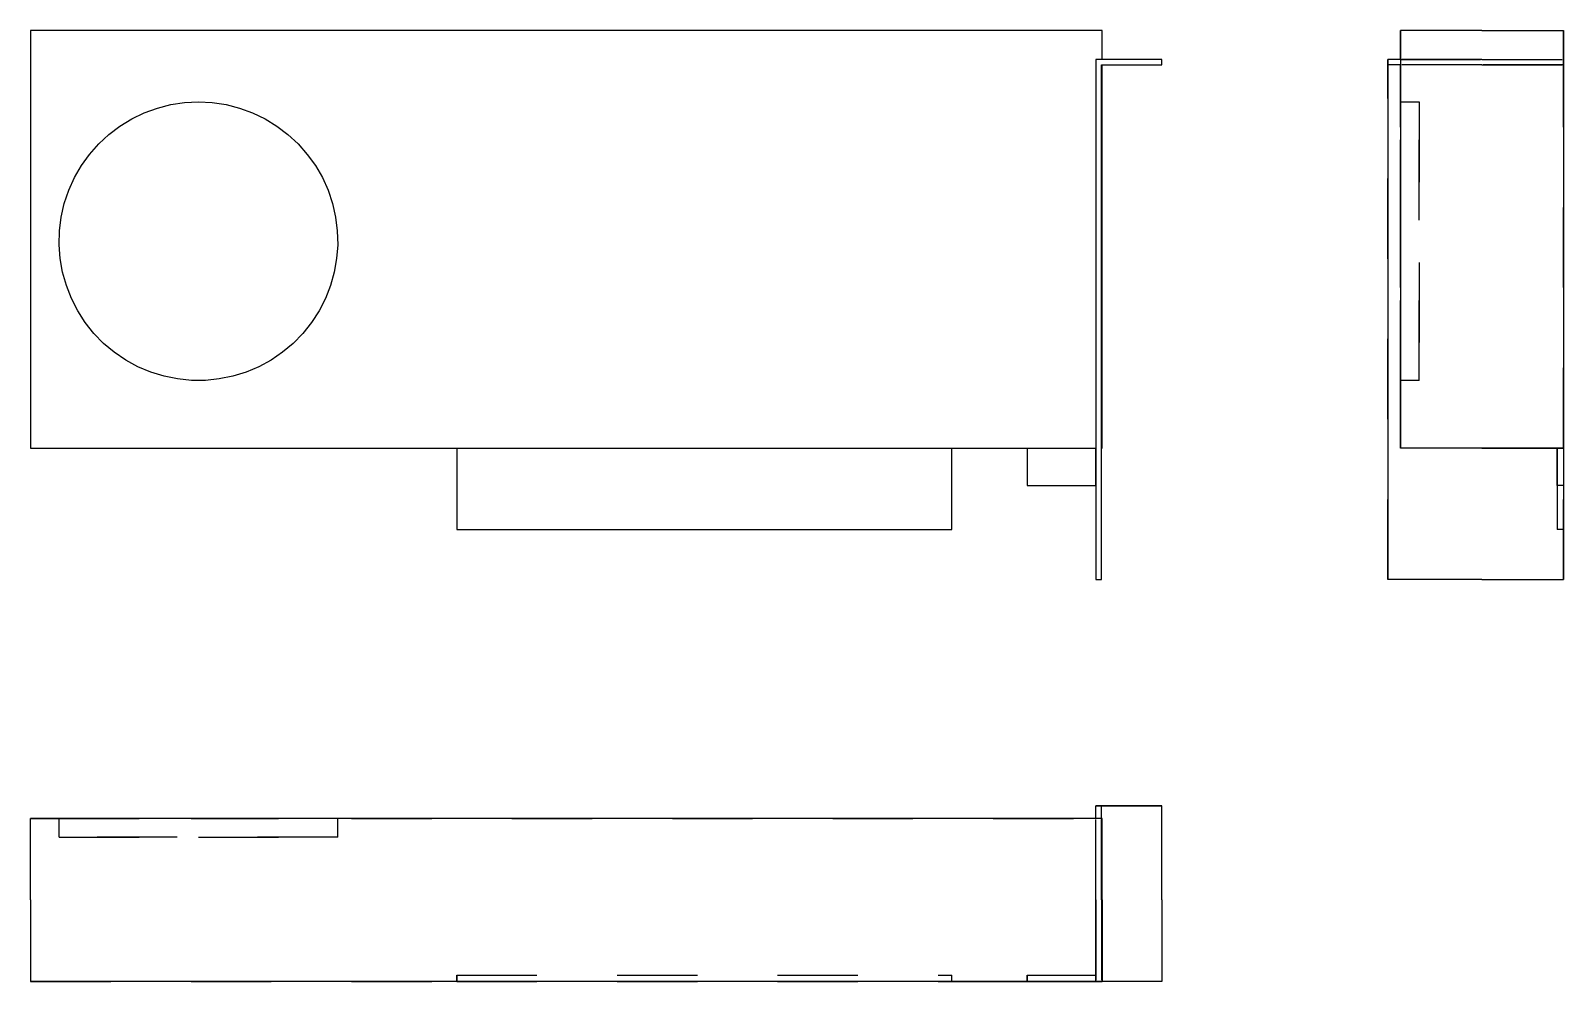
# Model space of a CAD drawing. Extents: x 0 to 1.91, y 0 to 1.19.
import ezdxf

# ---------------------------------------------------------------- set-up
doc = ezdxf.new("R2010")
doc.units = 0
doc.linetypes.add('HIDDEN', pattern=[0.070502, 0.047025, -0.023477])
for name, color, linetype in [('FRONT', 7, 'CONTINUOUS'), ('FRONT_HID', 7, 'HIDDEN'), ('LEFT', 7, 'CONTINUOUS'), ('LEFT_HID', 7, 'HIDDEN'), ('TOP', 7, 'CONTINUOUS'), ('TOP_HID', 7, 'HIDDEN')]:
    doc.layers.add(name, color=color, linetype=linetype)

msp = doc.modelspace()

# ---------------------------------------------------------------- linework, layer by layer
at = {"layer": 'FRONT'}
for p, q in [((0, 1.185132), (0, 0.664819)), ((1.335938, 1.185132), (0, 1.185132)), ((1.335938, 1.149194), (1.335938, 1.185132)), ((1.328125, 1.149194), (1.328125, 0.500757)), ((1.410033, 1.149194), (1.328125, 1.149194)), ((1.410033, 1.142368), (1.410033, 1.149194)), ((1.334951, 0.500757), (1.334951, 1.142368)), ((1.334951, 1.142368), (1.410033, 1.142368)), ((1.335938, 0.664819), (1.335938, 1.142368)), ((0.157934, 1.088599), (0.174713, 1.092872)), ((0.174713, 1.092872), (0.191835, 1.095453)), ((0.191835, 1.095453), (0.209128, 1.096316)), ((0.209128, 1.096316), (0.226422, 1.095453)), ((0.226422, 1.095453), (0.243543, 1.092872)), ((0.243543, 1.092872), (0.260323, 1.088599)), ((0.111288, 1.066136), (0.126063, 1.075165)), ((0.126063, 1.075165), (0.141663, 1.082677)), ((0.141663, 1.082677), (0.157934, 1.088599)), ((0.260323, 1.088599), (0.276593, 1.082677)), ((0.276593, 1.082677), (0.292193, 1.075165)), ((0.292193, 1.075165), (0.306968, 1.066136)), ((0.084794, 1.043904), (0.097486, 1.055681)), ((0.097486, 1.055681), (0.111288, 1.066136)), ((0.306968, 1.066136), (0.32077, 1.055681)), ((0.32077, 1.055681), (0.333463, 1.043904)), ((0.073337, 1.030922), (0.084794, 1.043904)), ((0.333463, 1.043904), (0.34492, 1.030922)), ((0.054572, 1.001868), (0.063229, 1.016863)), ((0.063229, 1.016863), (0.073337, 1.030922)), ((0.34492, 1.030922), (0.355028, 1.016863)), ((0.355028, 1.016863), (0.363685, 1.001868)), ((0.04745, 0.986086), (0.054572, 1.001868)), ((0.363685, 1.001868), (0.370806, 0.986086)), ((0.041936, 0.969672), (0.04745, 0.986086)), ((0.370806, 0.986086), (0.376321, 0.969672)), ((0.038083, 0.952792), (0.041936, 0.969672)), ((0.376321, 0.969672), (0.380174, 0.952792)), ((0.03593, 0.935611), (0.038083, 0.952792)), ((0.380174, 0.952792), (0.382327, 0.935611)), ((0.035498, 0.918302), (0.03593, 0.935611)), ((0.036792, 0.901035), (0.035498, 0.918302)), ((0.382759, 0.918302), (0.381465, 0.901035)), ((0.382327, 0.935611), (0.382759, 0.918302)), ((0.039799, 0.883983), (0.036792, 0.901035)), ((0.381465, 0.901035), (0.378458, 0.883983)), ((0.044488, 0.867315), (0.039799, 0.883983)), ((0.378458, 0.883983), (0.373768, 0.867315)), ((0.050814, 0.851198), (0.044488, 0.867315)), ((0.373768, 0.867315), (0.367442, 0.851198)), ((0.058713, 0.835789), (0.050814, 0.851198)), ((0.367442, 0.851198), (0.359543, 0.835789)), ((0.068107, 0.821245), (0.058713, 0.835789)), ((0.359543, 0.835789), (0.350149, 0.821245)), ((0.078903, 0.807707), (0.068107, 0.821245)), ((0.090993, 0.795312), (0.078903, 0.807707)), ((0.339353, 0.807707), (0.327264, 0.795312)), ((0.350149, 0.821245), (0.339353, 0.807707)), ((0.104257, 0.784182), (0.090993, 0.795312)), ((0.118563, 0.774428), (0.104257, 0.784182)), ((0.314, 0.784182), (0.299693, 0.774428)), ((0.327264, 0.795312), (0.314, 0.784182)), ((0.13377, 0.766148), (0.118563, 0.774428)), ((0.149725, 0.759422), (0.13377, 0.766148)), ((0.284487, 0.766148), (0.268532, 0.759422)), ((0.299693, 0.774428), (0.284487, 0.766148)), ((0.16627, 0.754318), (0.149725, 0.759422)), ((0.183242, 0.750887), (0.16627, 0.754318)), ((0.200471, 0.749163), (0.183242, 0.750887)), ((0.217786, 0.749163), (0.200471, 0.749163)), ((0.235015, 0.750887), (0.217786, 0.749163)), ((0.251986, 0.754318), (0.235015, 0.750887)), ((0.268532, 0.759422), (0.251986, 0.754318)), ((0, 0.664819), (1.328125, 0.664819)), ((0.53125, 0.664819), (0.53125, 0.563257)), ((1.148438, 0.563257), (1.148438, 0.664819)), ((1.242188, 0.664819), (1.242188, 0.617944)), ((1.334951, 0.664819), (1.335938, 0.664819)), ((1.242188, 0.617944), (1.328125, 0.617944)), ((0.53125, 0.563257), (1.148438, 0.563257)), ((1.328125, 0.500757), (1.334951, 0.500757))]:
    msp.add_line(p, q, dxfattribs=at)
at = {"layer": 'FRONT_HID', "linetype": 'HIDDEN'}
for p, q in [((1.328125, 1.149194), (1.328125, 0.664819)), ((1.335938, 1.149194), (1.328125, 1.149194)), ((1.410033, 1.149194), (1.335938, 1.149194)), ((1.410033, 1.149194), (1.335938, 1.149194)), ((1.334951, 0.664819), (1.334951, 1.142368)), ((1.334951, 1.142368), (1.335938, 1.142368)), ((1.335938, 1.142368), (1.410033, 1.142368)), ((1.335938, 1.142368), (1.410033, 1.142368)), ((0, 0.664819), (0.53125, 0.664819)), ((0.53125, 0.664819), (1.148438, 0.664819)), ((1.148438, 0.664819), (1.242188, 0.664819)), ((1.242188, 0.664819), (1.328125, 0.664819)), ((1.328125, 0.664819), (1.328125, 0.500757)), ((1.328125, 0.617944), (1.328125, 0.664819)), ((1.334951, 0.500757), (1.334951, 0.664819)), ((1.334951, 0.500757), (1.334951, 0.664819)), ((1.328125, 0.617944), (1.328125, 0.500757))]:
    msp.add_line(p, q, dxfattribs=at)
at = {"layer": 'LEFT'}
for p, q in [((1.707664, 1.185132), (1.707664, 0.664819)), ((1.809227, 1.185132), (1.707664, 1.185132)), ((1.809227, 1.185132), (1.910789, 1.185132)), ((1.910789, 1.185132), (1.910789, 0.664819)), ((1.707664, 1.149194), (1.692039, 1.149194)), ((1.692039, 1.149194), (1.692039, 0.500757)), ((1.809227, 0.664819), (1.707664, 0.664819)), ((1.809227, 0.664819), (1.910789, 0.664819)), ((1.902977, 0.664819), (1.902977, 0.563257)), ((1.910789, 0.664819), (1.910789, 0.563257)), ((1.910789, 0.563257), (1.902977, 0.563257)), ((1.910789, 0.563257), (1.910789, 0.500757)), ((1.809227, 0.500757), (1.692039, 0.500757)), ((1.809227, 0.500757), (1.910789, 0.500757))]:
    msp.add_line(p, q, dxfattribs=at)
at = {"layer": 'LEFT_HID', "linetype": 'HIDDEN'}
for p, q in [((1.707664, 1.149194), (1.707664, 1.185132)), ((1.910789, 1.149194), (1.910789, 1.185132)), ((1.692039, 1.142368), (1.692039, 1.149194)), ((1.809227, 1.149194), (1.692039, 1.149194)), ((1.707664, 1.149194), (1.707664, 0.664819)), ((1.707664, 1.149194), (1.809227, 1.149194)), ((1.809227, 1.149194), (1.910789, 1.149194)), ((1.809227, 1.149194), (1.910789, 1.149194)), ((1.910789, 1.149194), (1.910789, 0.665888)), ((1.910789, 1.142368), (1.910789, 1.149194)), ((1.910789, 1.142368), (1.910789, 1.149194)), ((1.692039, 0.500757), (1.692039, 1.142368)), ((1.707664, 1.142368), (1.692039, 1.142368)), ((1.809227, 1.142368), (1.692039, 1.142368)), ((1.707664, 0.664819), (1.707664, 1.142368)), ((1.809227, 1.142368), (1.707664, 1.142368)), ((1.707664, 0.664819), (1.707664, 1.142368)), ((1.910789, 1.142368), (1.809227, 1.142368)), ((1.809227, 1.142368), (1.910789, 1.142368)), ((1.910789, 0.664819), (1.910789, 1.142368)), ((1.910789, 0.664819), (1.910789, 1.142368)), ((1.707664, 1.096316), (1.707664, 0.748947)), ((1.707664, 0.748947), (1.707664, 1.096316)), ((1.707664, 1.096316), (1.731102, 1.096316)), ((1.731102, 1.096316), (1.731102, 0.748947)), ((1.731102, 0.748947), (1.731102, 1.096316)), ((1.731102, 0.748947), (1.707664, 0.748947)), ((1.902977, 0.664819), (1.809227, 0.664819)), ((1.902977, 0.664819), (1.910789, 0.664819)), ((1.902977, 0.664819), (1.902977, 0.617944)), ((1.902977, 0.617944), (1.902977, 0.664819)), ((1.902977, 0.664819), (1.910789, 0.664819)), ((1.910789, 0.664819), (1.902977, 0.664819)), ((1.910789, 0.667204), (1.910789, 0.664819)), ((1.910789, 0.664819), (1.910789, 0.667204)), ((1.910789, 0.665888), (1.910789, 0.664819)), ((1.910789, 0.665888), (1.910789, 0.664819)), ((1.910789, 0.664819), (1.910789, 0.617944)), ((1.910789, 0.664819), (1.910789, 0.617944)), ((1.910789, 0.500757), (1.910789, 0.664819)), ((1.910789, 0.617944), (1.902977, 0.617944)), ((1.910789, 0.617944), (1.902977, 0.617944)), ((1.910789, 0.617944), (1.910789, 0.563257))]:
    msp.add_line(p, q, dxfattribs=at)
at = {"layer": 'TOP'}
for p, q in [((1.328125, 0.203125), (1.328125, 0.21875)), ((1.410033, 0.21875), (1.328125, 0.21875)), ((1.410033, 0.101563), (1.410033, 0.21875)), ((1.335938, 0.203125), (0, 0.203125)), ((0, 0.101563), (0, 0.203125)), ((1.335938, 0.101563), (1.335938, 0.203125)), ((0, 0.101563), (0, 0)), ((1.335938, 0.101563), (1.335938, 0)), ((1.410033, 0.101563), (1.410033, 0)), ((1.335938, 0), (0, 0)), ((1.410033, 0), (1.335938, 0))]:
    msp.add_line(p, q, dxfattribs=at)
at = {"layer": 'TOP_HID', "linetype": 'HIDDEN'}
for p, q in [((1.328125, 0.101563), (1.328125, 0.21875)), ((1.328125, 0.21875), (1.334951, 0.21875)), ((1.334951, 0.101563), (1.334951, 0.21875)), ((1.334951, 0.21875), (1.410033, 0.21875)), ((1.334951, 0.203125), (1.334951, 0.21875)), ((0, 0.203125), (1.328125, 0.203125)), ((0.382812, 0.203125), (0.035444, 0.203125)), ((0.035444, 0.203125), (0.209128, 0.203125)), ((0.035444, 0.179688), (0.035444, 0.203125)), ((0.209128, 0.203125), (0.382812, 0.203125)), ((0.382812, 0.179688), (0.382812, 0.203125)), ((1.328125, 0.101563), (1.328125, 0.203125)), ((1.335938, 0.203125), (1.328125, 0.203125)), ((1.334951, 0.203125), (1.334951, 0.101563)), ((1.334951, 0.203125), (1.335938, 0.203125)), ((1.334951, 0.203125), (1.335938, 0.203125)), ((0.382812, 0.179688), (0.035444, 0.179688)), ((0.035444, 0.179688), (0.209128, 0.179688)), ((0.209128, 0.179688), (0.382812, 0.179688)), ((1.328125, 0.007813), (1.328125, 0.101563)), ((1.328125, 0.101563), (1.328125, 0)), ((1.334951, 0.101563), (1.334951, 0)), ((1.334951, 0.101563), (1.334951, 0)), ((0, 0), (0.53125, 0)), ((0.53125, 0.007813), (0.53125, 0)), ((0.53125, 0.007813), (1.148438, 0.007813)), ((0.53125, 0.007813), (1.148438, 0.007813)), ((0.53125, 0), (0.53125, 0.007813)), ((1.148438, 0), (0.53125, 0)), ((0.53125, 0), (1.148438, 0)), ((0.53125, 0), (1.148438, 0)), ((1.148438, 0), (1.148438, 0.007813)), ((1.148438, 0), (1.148438, 0.007813)), ((1.148438, 0), (1.242188, 0)), ((1.242188, 0), (1.242188, 0.007813)), ((1.242188, 0.007813), (1.328125, 0.007813)), ((1.242188, 0.007813), (1.242188, 0)), ((1.242188, 0.007813), (1.328125, 0.007813)), ((1.242188, 0), (1.328125, 0)), ((1.242188, 0), (1.328125, 0)), ((1.328125, 0), (1.242188, 0)), ((1.328125, 0), (1.328125, 0.007813)), ((1.328125, 0), (1.334951, 0)), ((1.328125, 0), (1.334951, 0)), ((1.335938, 0), (1.328125, 0)), ((1.334951, 0), (1.335938, 0)), ((1.334951, 0), (1.335938, 0))]:
    msp.add_line(p, q, dxfattribs=at)

doc.saveas('drawing.dxf')
